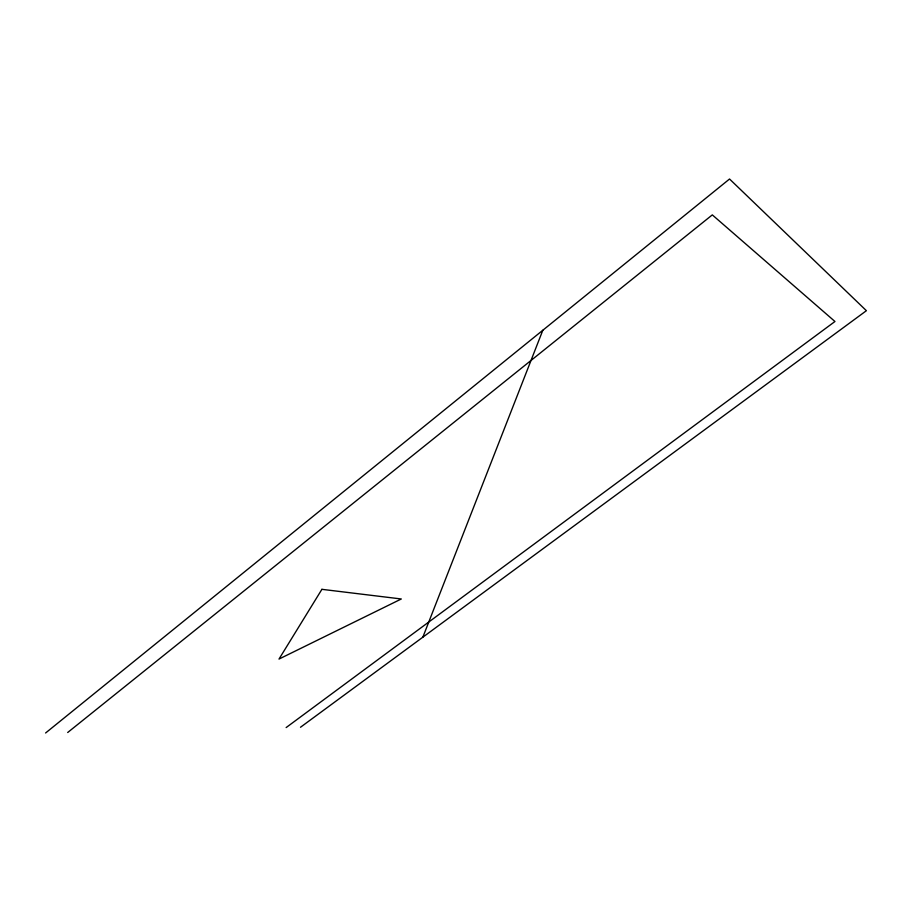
<?xml version="1.0" encoding="UTF-8"?>
<svg xmlns="http://www.w3.org/2000/svg" width="912" height="912" viewBox="0 0 912 912"><rect width="100%" height="100%" fill="white"/><g stroke="black" fill="none" stroke-linecap="round" stroke-linejoin="round"><path stroke-width="1.37" d="M422.849 637.18L542.822 330.247M45.6 732.986L729.543 179.014L866.4 310.696L300.493 727.252M67.693 732.496L712.306 214.89L834.959 321.503L286.14 727.571M321.902 589.323L279.004 659.068L401.314 598.979L321.902 589.323"/></g></svg>
